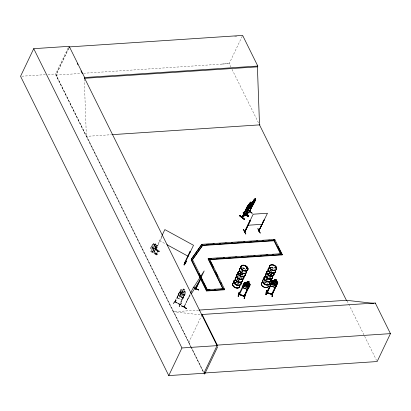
<?xml version="1.0" encoding="UTF-8"?>
<svg xmlns="http://www.w3.org/2000/svg" width="411" height="411" viewBox="0 0 411 411"><rect width="100%" height="100%" fill="white"/><g stroke="black" fill="none" stroke-linecap="round" stroke-linejoin="round"><path stroke-width="0.31" stroke-dasharray="2.06 1.54" d="M182.623 292.658L182.695 292.504M182.797 298.977L181.605 300.035L177.449 297.795L177.485 296.12L180.491 289.822L181.338 289.683L182.458 290.341L183.131 288.943L184.893 289.909L184.164 291.281L184.832 292.221L183.619 294.759L182.217 295.36L180.573 294.461L180.208 292.889L181.421 290.351L182.52 290.382L183.167 289.025L184.791 289.961L184.138 291.322M177.537 297.739L177.573 296.105M183.984 296.326L182.803 297.389L178.682 295.19L178.749 293.469M178.811 293.495L178.682 295.19M184.359 306.894L184.082 306.627L184.349 306.287M184.328 306.878L184.138 307.181L184.529 306.447M153.416 243.713L154.048 243.836L156.18 247.684L156.216 248.645L154.048 251.558L152.877 252.082L150.729 248.203C151.197 245.598 156.478 239.947 151.284 246.667M190.668 346.596L55.66 73.965L68.288 47.496M68.673 48.282L55.881 75.105L86.361 136.365L111.72 134.685M198.59 310.105L173.231 311.79L56.019 75.095L68.92 48.046M242.238 36.214L229.174 63.607L230.874 67.044M153.442 247.833L153.637 247.571L159.499 251.023L158.79 250.946L156.648 253.818L156.329 254.491L157.007 254.892L156.812 255.159L150.703 251.563L151.222 250.623L156.118 253.505L158.24 250.659L153.442 247.833L153.118 248.511L157.916 251.337L158.24 250.659M150.703 251.563L151.222 250.623M153.118 248.511L153.637 247.571M154.901 248.958L157.079 245.485L157.485 245.429L155.199 249.123L154.937 248.943M161.955 235.673L156.339 247.545L156.596 246.954M156.324 247.33L156.565 246.919M157.367 245.583L155.188 249.045M156.725 247.73L157.115 247.252L156.642 246.97M156.868 247.622L156.303 247.479L156.791 247.746L162.14 236.577M156.848 247.776L157.115 247.252M150.904 251.301L155.795 254.183L156.118 253.505M156.329 254.491L158.79 250.946M156.812 255.159L157.331 254.219L156.648 253.818M158.466 251.624L158.995 251.938L159.319 251.26M158.995 251.938L159.499 251.023M173.648 303.441L175.98 299.845L173.658 303.524L173.396 303.344M175.076 301.366L174.814 301.957L175.127 301.361L175.461 301.9L179.638 304.186L179.828 303.981M175.199 302.142L180.614 290.988L180.126 290.721L180.537 291.106M175.322 302.188L180.614 290.988M184.904 293.336L179.592 304.572L184.827 293.454L185.392 293.603L184.827 293.454M181.379 302.83L181.544 303.179L179.33 306.627L179.17 306.272M182.741 298.936L185.71 292.704M181.194 305.856L186.584 308.774L181.2 305.846L181.426 305.435L186.815 308.353L186.584 308.774M190.303 293.695L183.917 307.074L184.159 306.688M184.087 306.745L189.404 295.673L184.179 307.12M188.7 342.625L201.878 315.006L173.642 311.759L191.017 346.684M186.686 308.604L181.302 305.681L186.717 308.548M186.789 308.399L181.421 305.44M179.227 292.468L180.105 292.288C182.345 294.574 180.876 289.293 183.671 292.493M180.105 292.288L184.231 294.502L183.023 293.855M177.449 297.795L181.605 300.035M161.651 236.31L162.062 236.695M189.404 295.673L189.209 295.987L189.594 295.776M184.318 306.734L184.56 306.411L184.251 306.329M181.338 289.683L185.423 291.964L185.685 292.745M173.36 303.359L175.574 299.902L175.867 300.076M183.131 288.943L184.893 289.909M184.22 291.307L185.448 291.928L185.777 292.719L180.023 304.803L180.28 304.181L179.771 303.95M182.849 297.42L184.015 296.403M180.157 304.371L180.1 304.803L174.783 301.89L180.537 289.873L181.343 289.74M179.032 306.462L181.364 302.794M179.098 306.452L181.333 303.03M187.144 300.323L190.612 294.918M151.556 246.785L151.89 246.533L155.779 254.003L151.556 246.785L151.89 246.533M153.509 244.149L153.848 243.898L157.886 251.162L157.547 251.414L153.509 244.149L153.848 243.898M155.486 243.97L154.68 245.054L153.95 244.591L152.44 246.61L152.255 248.306L153.108 249.847L154.212 249.806L155.718 247.782L155.533 246.595L156.396 245.531L155.481 243.877L154.675 244.961M155.481 243.877L154.623 245.069L153.981 243.913M156.339 245.511L155.476 246.605L156.216 248.645M156.175 248.609L153.966 251.506L152.882 252.005L150.832 248.198M155.594 254.049L155.933 253.798M155.795 254.183L157.916 251.337M157.331 254.219L157.136 254.481L151.027 250.885M182.207 293.115C180.624 294.821 178.513 293.392 181.991 292.699C180.496 289.303 182.833 290.495 182.515 292.56C184.092 291.086 185.988 292.432 182.72 293.089C184.256 296.665 181.816 295.329 182.217 293.182M180.265 304.407L174.916 301.458M157.547 251.414L153.693 244.103M151.248 246.615L150.729 248.203M156.396 245.531L155.43 243.893M179.278 292.519L180.085 292.38M174.803 301.741L180.121 304.649M21.829 76.21L45.446 74.643M48 74.473L55.66 73.965M56.019 75.095L80.941 73.441M83.495 73.271L229.174 63.607L221.621 64.065M234.686 36.671L237.835 36.481M181.266 293.017L180.162 292.992L178.949 295.53L179.319 297.096L180.974 297.985L182.376 297.374L183.589 294.836L182.916 293.906M267.628 273.223L269.513 273.495A3.838 2.548 25.5 0 0 267.653 273.243M263.482 281.915L264.407 281.951M235.683 282.408L234.758 282.367A3.838 2.548 25.5 0 1 239.053 284.268M153.437 243.78L154.038 243.898M240.789 273.942L238.904 273.68A3.838 2.548 25.5 0 1 243.199 275.576M240.733 274.065L239.772 273.834L242.495 275.031L241.653 274.486M264.412 281.946L267.135 283.138L266.297 282.593M235.683 282.403L237.573 283.04L239.089 284.263M181.914 291.656L183.563 292.545M156.915 247.33L156.447 247.073M159.581 240.646L165.767 244.031M178.77 295.134L182.828 297.353M153.313 248.249L159.175 251.696M270.443 273.896L271.281 274.45A3.838 2.548 25.5 0 0 270.433 273.911A3.838 2.548 25.5 0 1 271.255 274.456M241.719 274.353L242.552 274.908M153.663 243.944L157.701 251.208M151.705 246.579L155.743 253.844M151.741 246.739L155.779 254.003M191.305 347.259L203.553 371.878M347.079 300.847L376.568 360.401M232.01 69.336L259.516 124.877M86.767 136.339L203.419 371.898M190.951 347.167L203.311 372.13M184.231 294.502L184.539 295.329L184.179 294.533M84.281 78.974L86.361 136.365M242.464 268.244A3.827 2.543 25.5 0 1 245.819 270.078M241.257 270.777A3.827 2.543 25.5 0 1 243.939 271.959M241.087 271.075A3.884 2.579 25.5 0 1 243.81 272.267M241.165 270.916A3.884 2.579 25.5 0 1 243.882 272.113M242.618 267.869A3.884 2.579 25.5 0 1 246.019 269.729M242.711 267.731A3.827 2.543 25.5 0 1 246.061 269.565M242.541 268.029A3.884 2.579 25.5 0 1 245.942 269.888M238.883 273.798A3.827 2.543 25.5 0 1 242.48 275.016M238.971 273.639A3.812 2.533 25.5 0 1 240.825 273.906M241.735 274.307A3.812 2.533 25.5 0 1 243.22 275.504M238.323 276.932A3.827 2.543 25.5 0 1 241.673 278.766M237.111 279.47A3.827 2.543 25.5 0 1 238.971 280.097M237.815 280.21A3.827 2.543 25.5 0 1 239.551 281.16M234.825 282.331A3.812 2.533 25.5 0 1 235.734 282.367M236.679 282.593A3.812 2.533 25.5 0 1 239.074 284.196M236.947 279.763A3.884 2.579 25.5 0 1 239.664 280.96M237.019 279.608A3.884 2.579 25.5 0 1 239.736 280.8M239.664 274.132A3.812 2.533 25.5 0 1 242.336 275.303M240.286 277.353A3.884 2.579 25.5 0 1 241.796 278.576M241.195 277.754A3.884 2.579 25.5 0 1 241.874 278.422M237.65 276.382A3.827 2.543 25.5 0 1 238.565 276.418M241.247 277.6A3.827 2.543 25.5 0 1 241.92 278.257M239.736 273.957A3.838 2.548 25.5 0 1 242.423 275.139M234.738 282.485A3.827 2.543 25.5 0 1 238.334 283.703M271.193 267.787A3.827 2.543 25.5 0 1 274.543 269.621M269.981 270.325A3.827 2.543 25.5 0 1 273.336 272.159M267.695 273.181A3.812 2.533 25.5 0 1 269.549 273.449M270.459 273.849A3.812 2.533 25.5 0 1 271.943 275.046M269.816 270.618A3.884 2.579 25.5 0 1 272.534 271.815M271.342 267.412A3.884 2.579 25.5 0 1 274.743 269.272M271.435 267.273A3.827 2.543 25.5 0 1 274.789 269.107M271.27 267.571A3.884 2.579 25.5 0 1 273.988 268.763M269.739 270.834A3.827 2.543 25.5 0 1 271.599 271.466M269.888 270.464A3.884 2.579 25.5 0 1 271.779 271.101M268.568 273.279A3.838 2.548 25.5 0 1 269.518 273.505M267.047 276.475A3.827 2.543 25.5 0 1 270.397 278.309M265.835 279.012A3.827 2.543 25.5 0 1 268.517 280.189M263.549 281.884A3.812 2.533 25.5 0 1 267.797 283.749M265.67 279.31A3.884 2.579 25.5 0 1 268.388 280.502M265.747 279.151A3.884 2.579 25.5 0 1 268.465 280.343M268.388 273.675A3.812 2.533 25.5 0 1 271.728 275.504A3.812 2.533 25.5 0 0 269.328 273.911M266.271 276.064A3.884 2.579 25.5 0 1 267.201 276.105M269.919 277.297A3.884 2.579 25.5 0 1 270.597 277.964M266.374 275.925A3.827 2.543 25.5 0 1 267.289 275.966M269.154 276.593A3.827 2.543 25.5 0 1 270.644 277.8M268.46 273.505A3.838 2.548 25.5 0 1 271.82 275.344M266.2 276.223A3.884 2.579 25.5 0 1 268.085 276.49M269.01 276.896A3.884 2.579 25.5 0 1 269.842 277.456M264.371 282.085A3.827 2.543 25.5 0 1 267.052 283.261M266.539 279.752A3.827 2.543 25.5 0 1 267.453 280.153M183.388 294.656L181.539 295.612C183.065 299.033 180.706 298.011 181.02 295.709C179.391 297.317 177.347 295.93 180.799 295.226C179.309 291.928 181.605 292.92 181.338 295.119L182.849 294.379L183.388 294.656M181.046 293.469L179.838 296.007L181.492 296.896L182.7 294.358L181.046 293.469M182.304 290.834L181.092 293.372L182.736 294.276L183.948 291.738L182.304 290.834M182.099 292.041L181.883 292.498L182.946 293.069L183.162 292.617L182.099 292.041M183.352 289.411L183.136 289.863L184.195 290.443L184.411 289.991L183.352 289.411M154.408 245.413L152.897 247.437L153.755 248.979L155.26 246.954L154.408 245.413M155.502 244.427L155.235 244.786L155.784 245.778L156.052 245.418L155.502 244.427M269.457 273.608L268.496 273.377A3.827 2.543 25.5 0 1 271.877 275.216L269.457 273.608"/><path stroke-width="0.62" d="M265.907 294.708L266.42 290.541L265.866 294.728L266.297 294.595L266.688 290.592L266.189 294.826M266.261 294.589L266.765 290.438M266.708 292.288L271.717 294.117L266.744 292.493M266.647 292.267L266.436 292.817L266.98 292.791M267.145 292.617L267.016 293.033L272.308 281.802L271.784 281.643L272.288 281.946L267.022 292.997M276.074 286.2L274.841 287.371L270.387 285.948C270.438 284.135 270.87 280.883 273.022 280.472L277.44 281.879L277.821 282.506L272.097 294.605C270.623 293.726 273.469 294.343 271.794 293.855M272.375 294.035L272.103 294.584M272.493 292.447L272.812 292.545L272.298 296.711L271.979 296.608L272.632 292.247M272.601 292.216L272.046 296.588M274.25 280.852L274.902 279.49L276.793 280.122L274.902 279.49M276.151 281.437L276.798 280.076M277.435 283.533L276.932 283.225L277.435 283.533L272.164 294.584L266.498 292.838L272.18 280.785M277.44 281.879L277.744 282.552M243.153 212.883L247.848 216.535M252.77 201.863L253.155 201.503M257.918 228.644L260.276 233.16L257.867 228.68M238.359 296.439L239.392 292.18L238.981 292.303L238.041 296.321L238.472 296.208L239.233 292.36M244.715 296.018L239.587 294.44C239.038 294.358 240.178 294.677 239.166 293.957C237.948 294.677 240.414 294.666 238.822 294.523L244.571 282.475L245.408 282.295L246.662 282.747L247.278 281.278L249.158 281.961L247.278 281.278M244.211 296.033L239.115 294.178M242.767 287.715C242.66 285.794 243.302 282.614 245.413 282.193L249.785 283.831C250.895 285.378 248.45 288.075 247.186 289.318L242.767 287.715L247.196 289.277M244.694 283.518L244.175 283.328L244.694 283.518L239.392 294.708M244.262 295.833C243.261 296.891 245.65 296.465 244.196 295.828M243.944 296.213L244.488 296.562L244.776 296.038M245.141 294.271L245.352 294.615L244.417 298.638L244.098 298.525L245.141 294.271L244.165 298.504M248.501 283.364L249.158 281.961M249.241 285.321L249.79 285.373L249.241 285.321L243.964 296.408L249.277 285.183M241.976 217.28L242.238 217.486L245.285 214.85L242.634 216.921M245.028 214.938L245.269 215.123L245.557 214.311M245.177 214.609L245.716 214.439L245.403 214.712M246.24 214.018L249.549 211.588L246.898 213.658L246.43 213.617L246.22 214.11L251.83 202.793L246.415 214.249L249.754 211.608C250.16 209.954 247.931 214.172 246.256 214.085L246.266 214.039M249.698 211.434L249.785 211.038L249.534 211.855L249.251 211.747L249.636 211.485M195.508 288.912C196.258 289.503 196.222 287.176 195.508 288.912L195.698 288.507M195.929 288.82L195.728 289.077M246.122 209.184L245.835 210.345L248.501 208.32L251.26 203.013L251.039 202.798L251.213 203.06M246.174 209.225C244.345 212.554 249.513 207.319 249.518 206.661M255.216 198.729L254.532 200.178L255.318 199.541L255.555 199.767C253.31 206.764 245.865 211.018 253.469 200.979L254.111 199.607L255.288 198.78L254.584 200.214L254.928 200.234L249.41 211.876L249.477 211.316M250.114 206.985L252.739 205.038L253.767 203.388L252.708 204.991L250.129 207.098L250.453 205.968L250.165 207.021M250.114 207.087L250.412 206.009M195.96 288.835L196.119 288.363M241.36 268.409L241.483 268.131M241.642 268.475L241.349 268.481M241.411 268.126L241.75 268.301L241.457 268.46M241.812 268.45L241.524 268.517M246.425 267.869L247.052 267.828M246.585 267.689L246.585 268.003M246.538 267.736L247.114 268.029L246.749 268.296M247.134 268.131L247.068 267.756M270.073 267.869L270.479 267.849L270.207 267.854M270.171 268.034L270.315 267.792L270.073 267.921M275.904 267.52L275.226 267.294L275.694 267.849M275.838 267.772L275.637 267.176M198.59 290.063L194.819 288.013M69.397 47.486L68.832 46.345L33.728 48.673L20.55 76.297L168.762 375.592L203.871 373.265L217.296 345.122L202.125 314.487L375.279 302.999L390.45 333.634L377.139 361.546L203.984 373.034M68.92 48.046L69.469 46.895L242.624 35.408L257.795 66.043L257.409 66.849L259.516 124.877L346.386 300.297L373.779 303.375M69.469 46.895L84.64 77.53L84.255 78.337L257.409 66.849M162.217 235.123L164.852 229.595L193.519 245.285L184.888 263.174L185.217 262.793M184.832 262.377C183.383 263.127 186.085 262.66 184.745 262.341M184.529 262.953L189.831 251.738L190.314 252L189.831 251.738M186.44 261.524L186.26 261.175L186.44 261.524L184.272 265.033L184.113 264.679M282.28 254.532L209.708 259.346L209.543 259.695L282.116 254.882L282.28 254.532L274.825 239.479L202.253 244.293L202.69 245.172L192.271 259.932L191.238 259.341L201.652 244.591L202.68 245.187L274.219 240.43L274.055 240.774L202.525 245.521L192.271 259.932L191.228 260.004L206.569 290.983L224.452 289.796L224.617 289.452L209.276 258.468L209.112 258.817M191.228 260.004L191.392 259.654L192.435 259.588L207.344 289.693L207.18 290.038M201.652 244.591L191.238 259.341M202.089 244.643L202.253 244.293M202.515 245.531L202.69 245.172M193.278 286.986L193.16 287.222L198.672 289.94L194.722 288.065M190.57 293.141L192.415 289.272L204.21 270.9L195.518 289.015L195.687 288.64M280.8 253.726L208.233 258.54L208.069 258.884L222.973 288.99M201 278.031L195.708 289.113L201.195 277.718M244.201 219.423L239.505 215.729L244.206 219.412L244.499 219.042L239.757 215.415L244.478 219.063M239.49 215.754L239.783 215.385M206.137 290.104L206.301 289.76L224.18 288.573M247.987 216.448L243.091 212.944L243.214 212.718L247.992 216.453M248.465 216.155L243.774 212.461L248.47 216.145L248.763 215.78L244.047 212.117L248.758 215.785M244.047 212.117L243.759 212.492M206.569 290.983L206.733 290.639L191.392 259.654M249.436 206.029L247.304 208.356L247.258 207.704L248.465 205.166L249.826 202.864L250.957 201.996L250.299 203.471L250.648 203.491L245.3 214.737L241.987 217.347L247.566 206.06L242.213 217.465M242.295 217.111L242.403 216.695L242.701 216.849M251.054 202.895L247.818 205.572L242.151 217.476L245.526 214.845M248.46 204.853L246.081 209.22M250.946 202.114L248.408 204.842M250.895 202.073L250.248 203.43L251.09 202.839M247.355 209.682L252.251 213.186M248.876 206.461L250.083 203.923L249.03 204.735L247.823 207.267L248.886 206.471M247.479 209.451L252.061 213.35M248.182 208.356L245.013 214.963M249.133 206.825L245.244 215.102M168.762 375.592L181.939 347.968L33.728 48.673M246.734 213.992L246.954 213.54M253.721 202.772L251.573 205.099L251.532 204.447L252.75 201.909L254.162 199.648L255.267 198.77L254.111 199.607L255.288 198.78M252.092 204.01L253.315 201.477L254.368 200.671L253.155 203.209L252.102 204.015L253.135 203.198M254.029 200.193L254.918 199.217L254.039 200.198L254.702 199.669M249.251 211.747L252.708 204.539M249.446 211.845L255.411 199.746M249.765 211.629L249.986 211.177M255.555 199.767L252.78 205.068L253.746 203.368M201.878 315.006L202.125 314.487M243.615 229.4L243.358 229.641L245.768 234.09M249.888 220.758L244.591 231.809L244.935 231.994L250.212 220.897L249.888 220.758L250.212 220.897M248.527 224.103L244.689 231.989L253.171 214.203L267.479 213.252L258.755 231.059L261.817 224.314M249.061 222.983L250.129 220.743M244.586 231.789L245.002 231.342M262.886 222.068L264.196 219.808L258.735 231.039L259.033 231.013M263.929 220.373L258.766 231.033M259.002 231.064L259.223 230.612L258.894 230.448M239.038 293.957L238.976 294.358M217.727 346.709L204.663 374.102L204.123 373.024M249.076 281.982L248.419 283.385L249.734 283.867L250.083 284.53M248.352 288.147L250.094 284.484M249.79 285.373L244.488 296.562L238.873 294.517M273.618 239.896L273.783 239.551L281.237 254.604L281.073 254.948L273.896 240.456M274.661 239.829L274.825 239.479M266.744 292.473L266.513 292.858M274.938 279.603L274.286 280.96L273.022 280.569M276.716 280.102L276.058 281.509L277.389 281.915M271.584 294.404L276.932 283.225M271.697 294.482L271.892 294.081M276.012 286.169L277.749 282.506M375.032 303.518L375.279 302.999M244.812 231.403L245.131 231.563M184.426 262.876L185.048 263.05L184.549 262.747M183.974 264.869L186.291 261.201M184.061 264.884L186.291 261.216M195.728 288.522L195.955 288.224M191.305 293.839L198.939 281.951M239.67 215.595L244.355 219.279M248.64 215.996L243.913 212.348L248.655 216.011M250.196 206.861L254.825 200.023M245.495 214.891L251.26 203.013M246.739 214.039L246.43 213.617M243.589 229.42L245.85 233.921M252.75 201.909L253.464 200.964L252.102 202.315L246.384 214.239L246.61 213.807M241.293 268.167L241.252 268.481M241.791 268.496L241.257 268.368M247.222 268.111L246.924 268.321M270.207 268.049L270.268 267.715M275.175 267.546L275.73 267.443L275.653 267.864M274.82 287.31L276.022 286.128M247.175 289.216L248.362 288.106M254.512 200.167L255.344 199.566L252.734 201.631L255.318 199.541M253.304 201.472L254.347 200.66M250.453 204.062L250.597 203.697M251.994 202.921L251.522 203.034M250.063 207.052L252.734 205.017M242.403 216.695L242.13 216.946L242.475 217.301L247.73 206.188L247.258 206.301M250.653 202.484L249.76 203.455L250.438 202.936M254.255 199.746L254.933 199.227M242.213 217.095L242.654 216.833M246.564 213.843L246.79 213.412M272.118 280.79L273.027 280.523M275.827 267.746L275.272 267.556M274.291 280.913L273.13 281.078L271.918 283.616L272.349 284.993L274.122 285.542L275.591 284.746L276.798 282.208L276.069 281.463M246.672 282.706L245.516 282.814L244.304 285.352L244.725 286.786L246.482 287.423L247.941 286.678L249.153 284.14L248.429 283.343M259.197 230.633L258.93 230.633L259.223 230.612M258.925 230.859L258.873 230.812M84.64 77.53L257.795 66.043M112.362 134.638L259.922 124.852M247.9 225.254L262.208 224.303M206.558 244.345L208.475 244.216M212.949 243.923L214.223 243.836M219.335 243.497L220.609 243.415M225.084 243.117L226.358 243.029M231.47 242.69L232.744 242.608M237.856 242.269L239.13 242.182M243.605 241.889L244.879 241.802M249.991 241.463L251.265 241.38M256.377 241.041L257.651 240.954M262.126 240.661L263.4 240.574M268.511 240.235L269.786 240.152M210.386 258.73L211.665 258.647M216.772 258.308L218.051 258.221M223.158 257.882L224.437 257.8M228.906 257.502L230.186 257.42M235.292 257.081L236.572 256.993M241.678 256.654L242.958 256.572M247.427 256.274L248.706 256.187M253.813 255.848L255.092 255.765M260.199 255.426L261.478 255.339M265.948 255.046L267.864 254.918M272.334 254.62L273.613 254.537M278.72 254.198L279.999 254.111M208.053 289.981L209.964 289.853M214.439 289.555L215.713 289.472M220.825 289.133L222.099 289.046M206.733 290.639L224.617 289.452M346.365 300.256L346.797 300.277L199.232 310.064M217.296 345.122L390.45 333.634M181.939 347.968L217.049 345.641L84.666 78.311M246.744 267.602A0.555 0.365 25.5 0 1 247.299 268.265A0.555 0.365 25.5 0 1 246.4 268.136A0.555 0.365 25.5 0 1 246.744 267.602A0.596 0.396 25.5 0 1 247.314 268.332A0.596 0.396 25.5 0 1 246.348 268.193A0.596 0.396 25.5 0 1 246.718 267.618L247.17 267.808M247.011 268.219L246.621 268.085M254.563 200.203L254.907 200.224L252.616 204.282L251.583 205.099L251.537 204.447M274.825 287.263L270.453 285.917L270.448 284.407M266.801 290.428L266.379 290.562M267.099 292.868L272.185 294.435M238.904 294.379L244.581 296.444M184.904 263.158L184.482 262.906M275.534 267.731L275.195 267.397M246.502 268.106L246.764 268.28M166.892 244.648L188.248 256.336M191.403 258.992L192.435 259.588M185.202 262.578L185.012 262.983M249.076 204.401L248.742 207.899M270.073 268.023C269.734 266.893 270.32 268.989 270.443 267.777M241.668 268.178L241.817 268.506M277.975 246.518L282.116 254.882M210.237 261.088L213.33 267.335M215.58 271.882L217.83 276.423M220.923 282.67L221.488 283.806M208.233 258.54L223.137 288.645M199.022 273.567L200.147 275.838M201.272 278.108L202.68 280.949M203.24 282.085L206.332 288.332M77.314 63.469L77.879 64.609M80.988 70.887L82.4 73.744M242.844 286.097L242.834 287.685M245.09 275.283A3.827 2.543 25.5 0 1 240.111 276.218A3.827 2.543 25.5 0 1 238.611 271.743M245.223 274.414A3.884 2.579 25.5 0 1 240.635 276.295A3.884 2.579 25.5 0 1 238.657 271.532M243.877 277.841A3.838 2.548 25.5 0 1 238.894 278.776A3.838 2.548 25.5 0 1 237.388 274.291M243.923 277.035A3.838 2.548 25.5 0 1 239.392 278.889A3.838 2.548 25.5 0 1 237.44 274.183M243.939 276.957A3.812 2.533 25.5 0 1 239.896 278.982A3.812 2.533 25.5 0 1 237.024 274.615M246.677 271.363A3.884 2.579 25.5 0 1 242.089 273.248A3.884 2.579 25.5 0 1 240.111 268.481M245.326 274.774A3.822 2.538 25.5 0 1 240.358 275.704A3.822 2.538 25.5 0 1 238.863 271.234M246.533 271.532A3.822 2.538 25.5 0 1 242.017 273.387A3.822 2.538 25.5 0 1 240.07 268.696M245.295 274.255A3.884 2.579 25.5 0 1 241.18 276.32A3.884 2.579 25.5 0 1 238.252 271.877M246.754 271.918A3.884 2.579 25.5 0 1 241.709 272.863A3.884 2.579 25.5 0 1 240.183 268.326M246.785 271.728A3.827 2.543 25.5 0 1 241.812 272.657A3.827 2.543 25.5 0 1 240.312 268.183M240.944 283.975A3.827 2.543 25.5 0 1 235.971 284.905A3.827 2.543 25.5 0 1 234.465 280.43M241.077 283.102A3.884 2.579 25.5 0 1 236.489 284.982A3.884 2.579 25.5 0 1 234.511 280.22M239.731 286.529A3.838 2.548 25.5 0 1 234.748 287.464A3.838 2.548 25.5 0 1 233.243 282.979M239.798 286.344A3.812 2.533 25.5 0 1 234.84 287.274A3.812 2.533 25.5 0 1 233.345 282.814M243.718 278.119A3.812 2.533 25.5 0 1 238.765 279.048A3.812 2.533 25.5 0 1 237.27 274.589M239.783 286.426A3.838 2.548 25.5 0 1 234.799 287.361A3.838 2.548 25.5 0 1 233.294 282.876M243.815 277.97A3.838 2.548 25.5 0 1 238.832 278.905A3.838 2.548 25.5 0 1 237.327 274.42M242.531 280.055A3.884 2.579 25.5 0 1 237.943 281.936A3.884 2.579 25.5 0 1 235.965 277.173M241.18 283.462A3.822 2.538 25.5 0 1 236.217 284.391A3.822 2.538 25.5 0 1 234.717 279.922M242.387 280.225A3.822 2.538 25.5 0 1 237.871 282.074A3.822 2.538 25.5 0 1 235.929 277.384M241.149 282.948A3.884 2.579 25.5 0 1 236.566 284.828A3.884 2.579 25.5 0 1 234.589 280.066M242.608 280.61A3.884 2.579 25.5 0 1 237.563 281.556A3.884 2.579 25.5 0 1 236.042 277.014M242.644 280.415A3.827 2.543 25.5 0 1 237.666 281.35A3.827 2.543 25.5 0 1 236.166 276.87M273.813 274.831A3.827 2.543 25.5 0 1 269.287 275.981A3.827 2.543 25.5 0 1 266.867 271.779M273.947 273.957A3.884 2.579 25.5 0 1 269.359 275.838A3.884 2.579 25.5 0 1 267.381 271.075M272.591 277.399A3.827 2.543 25.5 0 1 267.612 278.329A3.827 2.543 25.5 0 1 266.112 273.854M272.668 277.199A3.812 2.533 25.5 0 1 267.71 278.129A3.812 2.533 25.5 0 1 266.215 273.669A3.838 2.548 25.5 0 0 267.669 278.211A3.838 2.548 25.5 0 0 272.652 277.286A3.838 2.548 25.5 0 1 267.669 278.211A3.838 2.548 25.5 0 1 266.164 273.731M275.401 270.911A3.884 2.579 25.5 0 1 270.813 272.791A3.884 2.579 25.5 0 1 268.835 268.029M274.055 273.618A3.827 2.543 25.5 0 1 269.534 275.473A3.827 2.543 25.5 0 1 267.582 270.772M275.267 271.08A3.827 2.543 25.5 0 1 271.209 273.115A3.827 2.543 25.5 0 1 268.321 268.727M274.019 273.798A3.884 2.579 25.5 0 1 269.436 275.683A3.884 2.579 25.5 0 1 267.458 270.916M275.478 271.466A3.884 2.579 25.5 0 1 270.433 272.411A3.884 2.579 25.5 0 1 268.912 267.869M275.514 271.27A3.827 2.543 25.5 0 1 270.536 272.2A3.827 2.543 25.5 0 1 269.035 267.725M269.667 283.518A3.827 2.543 25.5 0 1 265.141 284.674A3.827 2.543 25.5 0 1 262.721 280.466M269.806 283.359A3.884 2.579 25.5 0 1 264.761 284.304A3.884 2.579 25.5 0 1 263.235 279.763M268.45 286.071A3.827 2.543 25.5 0 1 263.477 287.006A3.827 2.543 25.5 0 1 261.977 282.527M268.522 285.886A3.812 2.533 25.5 0 1 263.564 286.816A3.812 2.533 25.5 0 1 262.069 282.357M272.452 277.651A3.812 2.533 25.5 0 1 267.494 278.581A3.812 2.533 25.5 0 1 265.994 274.132A3.812 2.533 25.5 0 0 267.494 278.581A3.812 2.533 25.5 0 0 272.447 277.661M272.539 277.512A3.838 2.548 25.5 0 1 268.948 278.987A3.838 2.548 25.5 0 1 265.342 275.781M265.336 275.077A3.838 2.548 25.5 0 1 266.051 273.962M271.255 279.598A3.884 2.579 25.5 0 1 267.14 281.663A3.884 2.579 25.5 0 1 264.211 277.214M269.909 282.306A3.827 2.543 25.5 0 1 265.388 284.16A3.827 2.543 25.5 0 1 263.436 279.465M271.121 279.768A3.827 2.543 25.5 0 1 267.063 281.802A3.827 2.543 25.5 0 1 264.175 277.42M269.878 282.491A3.884 2.579 25.5 0 1 265.29 284.371A3.884 2.579 25.5 0 1 263.312 279.608M271.332 280.153A3.884 2.579 25.5 0 1 266.287 281.098A3.884 2.579 25.5 0 1 264.766 276.557M271.368 279.958A3.827 2.543 25.5 0 1 266.39 280.893A3.827 2.543 25.5 0 1 264.89 276.413M276.541 282.187L274.615 283.374C276.305 286.22 273.834 285.773 274.065 283.549C272.442 285.28 270.15 284.391 273.824 283.143C272.174 280.405 274.579 280.831 274.389 282.953L275.966 282.023L276.541 282.187M248.891 284.104L246.975 285.229C248.65 288.229 246.179 287.628 246.43 285.383C244.802 287.084 242.552 286.056 246.189 284.957C244.56 282.069 246.96 282.645 246.749 284.787L248.321 283.909L248.891 284.104M246.456 283.158L245.244 285.696L247.001 286.333L248.213 283.796L246.456 283.158M247.525 281.684L247.309 282.141L248.439 282.547L248.655 282.095L247.525 281.684M274.075 281.371L272.868 283.909L274.64 284.453L275.848 281.915L274.075 281.371M275.149 279.881L274.933 280.333L276.074 280.682L276.29 280.23L275.149 279.881M241.529 268.907A3.838 2.548 25.5 0 0 247.766 269.801A3.838 2.548 25.5 0 0 243.923 265.177A3.838 2.548 25.5 0 0 241.529 268.907M241.427 269.159A3.812 2.533 25.5 0 0 247.622 270.048A3.812 2.533 25.5 0 0 243.81 265.439A3.812 2.533 25.5 0 0 241.432 269.148A3.812 2.533 25.5 0 0 247.628 270.037A3.812 2.533 25.5 0 0 243.805 265.449A3.812 2.533 25.5 0 0 241.427 269.159M241.483 269.005A3.838 2.548 25.5 0 0 247.715 269.899A3.838 2.548 25.5 0 0 243.877 265.28A3.838 2.548 25.5 0 0 241.483 269.005M275.129 267.679A0.555 0.365 25.5 0 0 276.022 267.808A0.555 0.365 25.5 0 0 275.473 267.145A0.555 0.365 25.5 0 0 275.129 267.679M270.258 268.45A3.827 2.543 25.5 0 0 276.485 269.344A3.827 2.543 25.5 0 0 272.647 264.73A3.827 2.543 25.5 0 0 270.258 268.45M270.15 268.702A3.812 2.533 25.5 0 0 276.346 269.59A3.812 2.533 25.5 0 0 272.529 264.997A3.812 2.533 25.5 0 0 270.15 268.702M270.207 268.553A3.838 2.548 25.5 0 0 276.444 269.441A3.838 2.548 25.5 0 0 272.601 264.823A3.838 2.548 25.5 0 0 270.207 268.553M275.072 267.736A0.596 0.396 25.5 0 0 276.038 267.874A0.596 0.396 25.5 0 0 275.447 267.16A0.596 0.396 25.5 0 0 275.072 267.736"/></g></svg>
